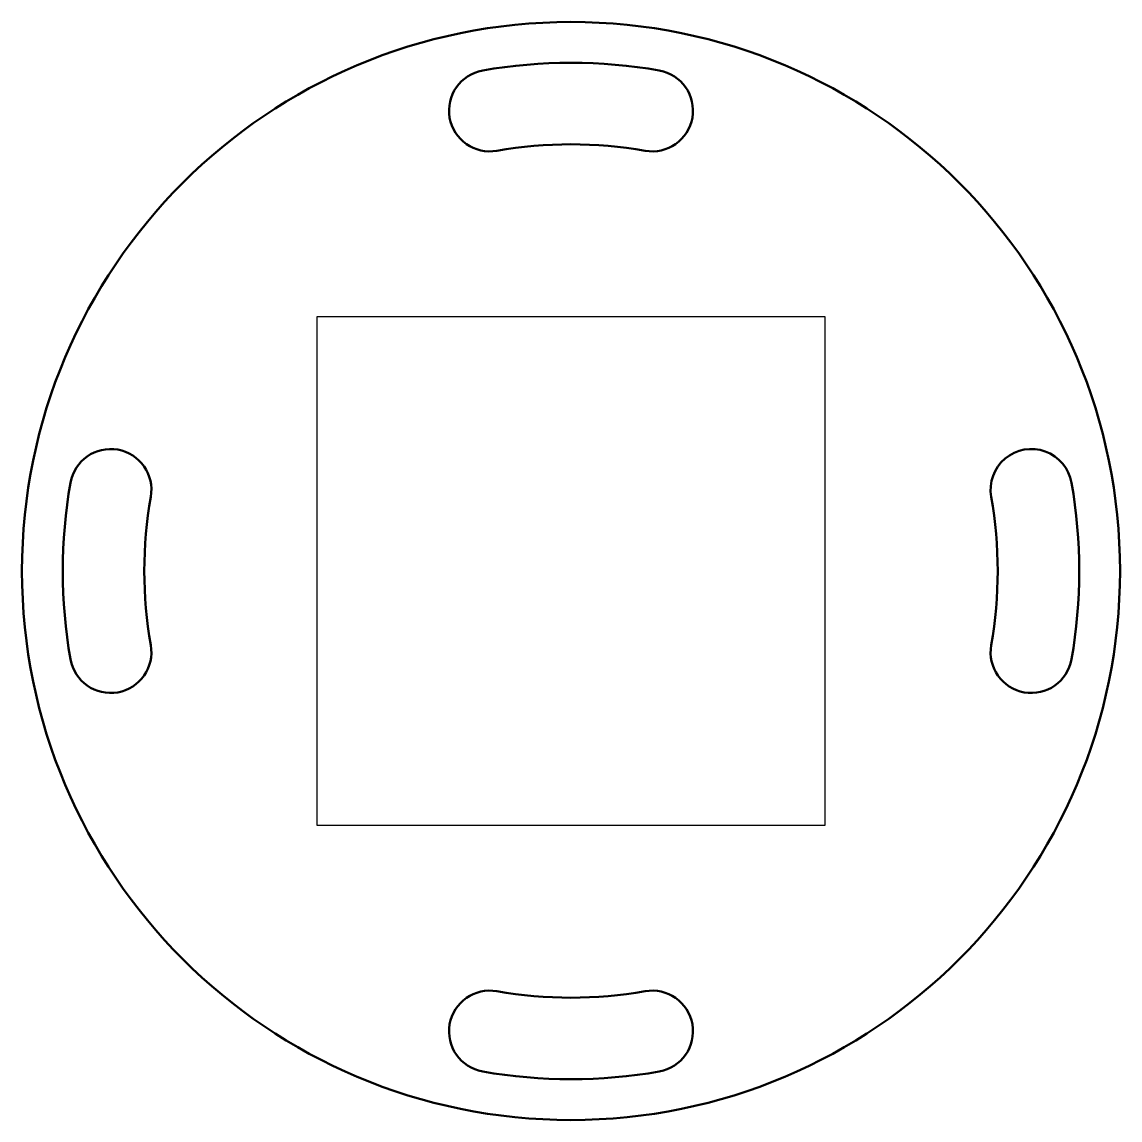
# Model space of a CAD drawing. Header units: millimetres. Extents: x 0 to 175, y 0 to 175.
import ezdxf

# ---------------------------------------------------------------- set-up
doc = ezdxf.new("R2010")
doc.units = ezdxf.units.MM
for name, color, linetype, lineweight in [('IV_INTERIOR_PROFILES', 7, 'Continuous', 50), ('IV_MARK_SURFACE', 2, 'Continuous', 25), ('IV_OUTER_PROFILE', 7, 'Continuous', 50)]:
    doc.layers.add(name, color=color, linetype=linetype, lineweight=lineweight)

msp = doc.modelspace()

# ---------------------------------------------------------------- linework, layer by layer
at = {"layer": 'IV_INTERIOR_PROFILES'}
for centre, radius, start, end in [((87.5, 87.5), 81, 80, 100), ((74.56, 160.87), 6.5, 100, 280), ((100.44, 160.87), 6.5, 260, 80), ((87.5, 87.5), 68, 80, 100), ((14.13, 100.44), 6.5, 350, 170), ((160.87, 100.44), 6.5, 10, 190), ((87.5, 87.5), 81, 170, 190), ((87.5, 87.5), 81, 350, 10), ((87.5, 87.5), 68, 170, 190), ((87.5, 87.5), 68, 350, 10), ((14.13, 74.56), 6.5, 190, 10), ((160.87, 74.56), 6.5, 170, 350), ((74.56, 14.13), 6.5, 80, 260), ((87.5, 87.5), 68, 260, 280), ((100.44, 14.13), 6.5, 280, 100), ((87.5, 87.5), 81, 260, 280)]:
    msp.add_arc(centre, radius, start, end, dxfattribs=at)
at = {"layer": 'IV_MARK_SURFACE'}
for p, q in [((128, 128), (47, 128)), ((47, 128), (47, 47)), ((128, 47), (128, 128)), ((47, 47), (128, 47))]:
    msp.add_line(p, q, dxfattribs=at)
at = {"layer": 'IV_OUTER_PROFILE'}
msp.add_circle((87.5, 87.5), 87.5, dxfattribs=at)

doc.saveas('drawing.dxf')
